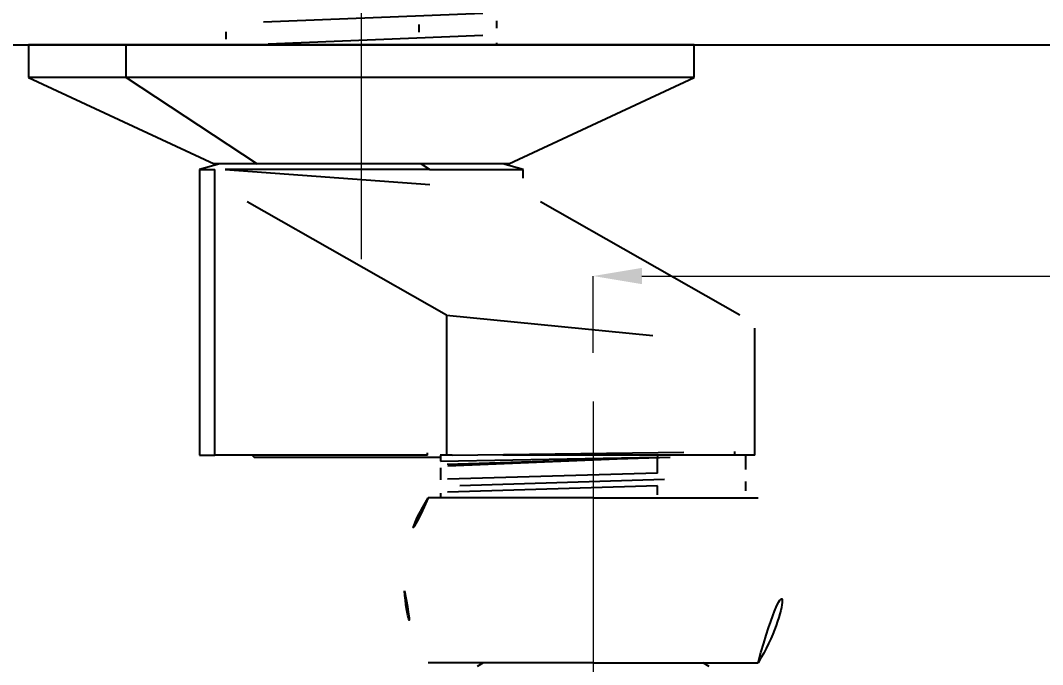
# Model space of a CAD drawing. Extents: x 0 to 16296672895, y -37409619871 to 0.
# Drawn here: x 16296672007.9 to 16296672091.6, y -37409617428.9 to -37409617376.1 of the extents above; entities that cross this region are included whole.
import ezdxf

# ---------------------------------------------------------------- set-up
doc = ezdxf.new("R2010")
doc.units = 0
doc.header["$LTSCALE"] = 10
doc.header["$MEASUREMENT"] = 0
doc.header["$PDMODE"] = 3
doc.header["$PDSIZE"] = -10
doc.linetypes.add('CENTER2', pattern=[28.575, 19.05, -3.175, 3.175, -3.175])
doc.layers.get('0').update_dxf_attribs({"linetype": 'CONTINUOUS'})
doc.layers.get('DEFPOINTS').update_dxf_attribs({"linetype": 'CONTINUOUS'})
doc.layers.add('1', color=7, linetype='CONTINUOUS')
doc.layers.add('Cneter', color=1, linetype='CENTER2', lineweight=13)
doc.styles.add('Daelim Dimension', font='NanumGothic_1.ttf')
doc.dimstyles.new('DEFAULT', dxfattribs={"dimscale": 2, "dimtxt": 2, "dimasz": 2, "dimexe": 0, "dimexo": 2, "dimgap": 1, "dimtad": 1, "dimdec": 1, "dimzin": 9, "dimdsep": 46, "dimtxsty": 'Daelim Dimension', "dimcen": 0.5, "dimclrd": 252, "dimclre": 252, "dimclrt": 3, "dimadec": 1, "dimazin": 0, "dimtfac": 1, "dimtdec": 1, "dimtix": 1, "dimtmove": 0, "dimatfit": 3, "dimfxl": 1, "dimtolj": 1, "dimtzin": 1, "dimlwd": 9, "dimlwe": 9, "dimarcsym": 0})

# ---------------------------------------------------------------- blocks, each defined once
blk = doc.blocks.new('*D52')
at = {"color": 5, "lineweight": 9, "ltscale": 0.5, "transparency": 16777216}
for p, q in [((16296672054.84313, -37409617403.342743), (16296672054.84313, -37409617397.059753)), ((16296672058.84313, -37409617397.059753), (16296672200.843121, -37409617397.059753)), ((16296672204.843121, -37409617403.342743), (16296672204.843121, -37409617397.059753))]:
    blk.add_line(p, q, dxfattribs=at)
at = {"color": 5, "ltscale": 0.5, "transparency": 16777216}
for points in [[(16296672058.84313, -37409617396.393082), (16296672058.84313, -37409617397.72641), (16296672054.84313, -37409617397.059753)], [(16296672200.843121, -37409617396.393082), (16296672200.843121, -37409617397.72641), (16296672204.843121, -37409617397.059753)]]:
    blk.add_solid(points, dxfattribs=at)
at = {"layer": 'DEFPOINTS', "color": 0, "ltscale": 0.5, "transparency": 16777216}
for p in [(16296672204.843121, -37409617397.059753), (16296672054.84313, -37409617407.342743), (16296672204.843121, -37409617407.342743)]:
    blk.add_point(p, dxfattribs=at)
at = {"color": 7, "ltscale": 0.5, "transparency": 16777216, "insert": (16296672129.843121, -37409617389.630562), "char_height": 10, "attachment_point": 5, "style": 'Daelim Dimension'}
blk.add_mtext('\\A1;150', dxfattribs=at)

msp = doc.modelspace()

# ---------------------------------------------------------------- linework, layer by layer
at = {"color": 7, "ltscale": 0.5}
msp.add_line((16296671899.508039, -37409617378.129143), (16296672594.771721, -37409617378.129143), dxfattribs=at)
at = {"layer": '1', "color": 7, "linetype": 'Continuous'}
for p, q in [((16296672046.96755, -37409617376.757233), (16296672046.96755, -37409617376.147629)), ((16296672024.767559, -37409617377.051392), (16296672024.767559, -37409617377.660362)), ((16296672040.55862, -37409617376.472794), (16296672040.55862, -37409617377.085487)), ((16296672008.61343, -37409617378.129143), (16296672008.61343, -37409617380.788353)), ((16296672016.59598, -37409617378.129143), (16296672008.61343, -37409617378.129143)), ((16296672063.121679, -37409617378.129143), (16296672016.59598, -37409617378.129143)), ((16296672016.59598, -37409617380.788353), (16296672016.59598, -37409617378.129143)), ((16296672046.96755, -37409617378.129143), (16296672046.96755, -37409617377.957542)), ((16296672063.121679, -37409617380.788353), (16296672063.121679, -37409617378.129143)), ((16296672008.61343, -37409617380.788353), (16296672023.80797, -37409617387.879143)), ((16296672016.59598, -37409617380.788353), (16296672008.61343, -37409617380.788353)), ((16296672063.121679, -37409617380.788353), (16296672016.59598, -37409617380.788353)), ((16296672016.59598, -37409617380.788353), (16296672027.340139, -37409617387.879143)), ((16296672047.927139, -37409617387.879143), (16296672063.121679, -37409617380.788353)), ((16296672024.288111, -37409617387.879143), (16296672022.617559, -37409617388.326767)), ((16296672027.340139, -37409617387.879143), (16296672023.80797, -37409617387.879143)), ((16296672047.927139, -37409617387.879143), (16296672027.340139, -37409617387.879143)), ((16296672040.76124, -37409617387.879143), (16296672041.467251, -37409617388.326767)), ((16296672049.117559, -37409617388.326767), (16296672047.447001, -37409617387.879143)), ((16296672022.617559, -37409617388.326767), (16296672022.617559, -37409617411.729141)), ((16296672022.617559, -37409617388.326767), (16296672023.85898, -37409617388.326767)), ((16296672023.85898, -37409617411.729141), (16296672023.85898, -37409617388.326767)), ((16296672041.467251, -37409617388.326767), (16296672024.720209, -37409617388.326767)), ((16296672041.467251, -37409617388.326767), (16296672049.117559, -37409617388.326767)), ((16296672049.117559, -37409617389.048859), (16296672049.117559, -37409617388.326767)), ((16296672042.834539, -37409617400.271492), (16296672026.504629, -37409617390.994881)), ((16296672066.85169, -37409617400.271492), (16296672050.52179, -37409617390.994881)), ((16296672042.834539, -37409617400.271492), (16296672042.834539, -37409617411.729141)), ((16296672068.093109, -37409617411.729141), (16296672068.093109, -37409617401.335114)), ((16296672022.617559, -37409617411.729141), (16296672023.85898, -37409617411.729141)), ((16296672041.291451, -37409617411.729141), (16296672023.85898, -37409617411.729141)), ((16296672026.917549, -37409617411.729134), (16296672027.117559, -37409617411.929138)), ((16296672038.87212, -37409617411.929138), (16296672027.117559, -37409617411.929138)), ((16296672040.23159, -37409617411.929138), (16296672038.87208, -37409617411.929138)), ((16296672042.343361, -37409617411.929138), (16296672040.23159, -37409617411.929138)), ((16296672041.29147, -37409617411.729141), (16296672041.29147, -37409617411.534103)), ((16296672042.834539, -37409617411.729141), (16296672042.311029, -37409617411.729141)), ((16296672042.343109, -37409617411.729141), (16296672042.343109, -37409617412.212357)), ((16296672043.29393, -37409617411.729141), (16296672042.834539, -37409617411.729141)), ((16296672060.125839, -37409617411.729141), (16296672060.125839, -37409617411.893669)), ((16296672060.125839, -37409617413.192268), (16296672060.125839, -37409617411.924606)), ((16296672066.40946, -37409617411.729141), (16296672065.92062, -37409617411.729141)), ((16296672066.40946, -37409617411.437622), (16296672066.40946, -37409617411.729141)), ((16296672068.093109, -37409617411.729141), (16296672066.40946, -37409617411.729141)), ((16296672067.343109, -37409617412.900757), (16296672067.343109, -37409617411.729141)), ((16296672042.343109, -37409617412.762367), (16296672042.343109, -37409617413.749969)), ((16296672067.343109, -37409617414.652397), (16296672067.343109, -37409617413.883774)), ((16296672060.125839, -37409617414.982536), (16296672060.125839, -37409617414.24601)), ((16296672054.843109, -37409617415.229141), (16296672041.343109, -37409617415.229141)), ((16296672042.343109, -37409617414.844627), (16296672042.343109, -37409617415.229134)), ((16296672054.843109, -37409617415.229141), (16296672068.343109, -37409617415.229141)), ((16296672054.843109, -37409617428.729141), (16296672041.343109, -37409617428.729141)), ((16296672045.843109, -37409617428.729141), (16296672045.343109, -37409617429.029137)), ((16296672054.843109, -37409617428.729141), (16296672068.343109, -37409617428.729141)), ((16296672064.343109, -37409617429.029137), (16296672063.843109, -37409617428.729141))]:
    msp.add_line(p, q, dxfattribs=at)
for points in [[(16296672024.771339, -37409617375.861702, 0), (16296672025.40551, -37409617376.192284, 0), (16296672025.90373, -37409617376.452042, 0)], [(16296672045.800449, -37409617375.563873, 0), (16296672045.703911, -37409617375.590874, 0), (16296672045.5653, -37409617375.612083, 0), (16296672045.186501, -37409617375.649963, 0), (16296672044.121679, -37409617375.717598, 0), (16296672042.79307, -37409617375.778, 0), (16296672041.15625, -37409617375.838387, 0), (16296672038.90756, -37409617375.910294, 0), (16296672036.47451, -37409617375.982193, 0), (16296672034.00708, -37409617376.054092, 0), (16296672031.652069, -37409617376.125992, 0), (16296672029.55331, -37409617376.197891, 0), (16296672027.852751, -37409617376.269791, 0), (16296672027.000099, -37409617376.317253, 0), (16296672026.382641, -37409617376.3647, 0), (16296672026.047251, -37409617376.406464, 0), (16296672025.964491, -37409617376.424843, 0), (16296672025.92819, -37409617376.43927, 0)], [(16296672046.96755, -37409617376.147301, 0), (16296672046.960609, -37409617376.156868, 0), (16296672046.93976, -37409617376.166588, 0), (16296672046.769199, -37409617376.201317, 0), (16296672046.52643, -37409617376.230293, 0), (16296672045.63236, -37409617376.294418, 0), (16296672044.296261, -37409617376.352524, 0), (16296672042.58819, -37409617376.41153, 0), (16296672040.558729, -37409617376.477547, 0)], [(16296672025.92798, -37409617376.4394, 0), (16296672025.271589, -37409617376.781593, 0), (16296672024.755871, -37409617377.050423, 0)], [(16296672040.558729, -37409617376.477547, 0), (16296672038.304581, -37409617376.539551, 0), (16296672035.93174, -37409617376.597267, 0), (16296672033.560631, -37409617376.661217, 0), (16296672031.301979, -37409617376.726288, 0), (16296672029.24461, -37409617376.785393, 0), (16296672027.499849, -37409617376.844727, 0), (16296672026.13707, -37409617376.91098, 0), (16296672025.30859, -37409617376.965973, 0), (16296672024.855551, -37409617377.016312, 0), (16296672024.789761, -37409617377.033218, 0), (16296672024.77314, -37409617377.041946, 0), (16296672024.767559, -37409617377.050941, 0)], [(16296672024.767559, -37409617377.66021, 0), (16296672024.773001, -37409617377.651802, 0), (16296672024.78931, -37409617377.643448, 0), (16296672024.85433, -37409617377.626694, 0), (16296672025.30958, -37409617377.572189, 0), (16296672026.13476, -37409617377.513977, 0), (16296672027.499941, -37409617377.452187, 0), (16296672029.248949, -37409617377.394814, 0), (16296672031.29668, -37409617377.330963, 0), (16296672033.564369, -37409617377.265793, 0), (16296672035.930479, -37409617377.207008, 0), (16296672038.29455, -37409617377.147331, 0), (16296672040.5585, -37409617377.080742, 0)], [(16296672040.5585, -37409617377.080742, 0), (16296672042.48456, -37409617377.022163, 0), (16296672044.14489, -37409617376.967857, 0), (16296672045.46117, -37409617376.908981, 0), (16296672046.120689, -37409617376.86747, 0), (16296672046.593941, -37409617376.827942, 0), (16296672046.855459, -37409617376.795143, 0), (16296672046.953739, -37409617376.7705, 0)], [(16296672045.797859, -37409617377.373207, 0), (16296672046.45365, -37409617377.031242, 0), (16296672046.968929, -37409617376.762581, 0)], [(16296672024.791149, -37409617377.678177, 0), (16296672025.274929, -37409617377.93071, 0), (16296672025.655041, -37409617378.129143, 0)], [(16296672025.032909, -37409617377.587784, 0), (16296672025.596849, -37409617377.890938, 0), (16296672026.040171, -37409617378.129143, 0)], [(16296672045.798149, -37409617377.373077, 0), (16296672045.612009, -37409617377.414711, 0), (16296672045.325689, -37409617377.447433, 0), (16296672044.52091, -37409617377.505836, 0), (16296672043.499821, -37409617377.557991, 0), (16296672042.22238, -37409617377.610153, 0), (16296672040.436159, -37409617377.672241, 0), (16296672038.443701, -37409617377.734329, 0), (16296672036.332331, -37409617377.796417, 0), (16296672034.04537, -37409617377.862953, 0), (16296672031.852711, -37409617377.929466, 0), (16296672029.877069, -37409617377.996002, 0), (16296672028.22439, -37409617378.062531, 0), (16296672026.969431, -37409617378.129051, 0)], [(16296672046.97809, -37409617377.955406, 0), (16296672046.334999, -37409617377.620102, 0), (16296672045.82972, -37409617377.356613, 0)], [(16296672046.95911, -37409617377.945518, 0), (16296672046.96591, -37409617377.952202, 0), (16296672046.96755, -37409617377.957481, 0)], [(16296672024.15111, -37409617388.331596, 0), (16296672023.98753, -37409617388.327713, 0), (16296672023.85898, -37409617388.326767, 0)], [(16296672026.504629, -37409617390.994873, 0), (16296672025.805901, -37409617390.459709, 0), (16296672025.1404, -37409617389.726784, 0), (16296672024.1511, -37409617388.331596, 0)], [(16296672024.15111, -37409617388.331596, 0), (16296672024.464331, -37409617388.327621, 0), (16296672024.720249, -37409617388.326759, 0)], [(16296672024.720209, -37409617388.326767, 0), (16296672026.34618, -37409617388.854332, 0), (16296672028.36743, -37409617389.218918, 0), (16296672030.702801, -37409617389.436546, 0), (16296672033.25462, -37409617389.541679, 0), (16296672037.440189, -37409617389.578133, 0), (16296672041.467251, -37409617389.572983, 0)], [(16296672049.117519, -37409617389.063599, 0), (16296672048.987009, -37409617389.278351, 0), (16296672048.59568, -37409617389.423973, 0), (16296672047.8545, -37409617389.520103, 0), (16296672046.80954, -37409617389.564751, 0), (16296672045.486019, -37409617389.577858, 0), (16296672043.614019, -37409617389.575897, 0), (16296672041.467239, -37409617389.572983, 0)], [(16296672041.467239, -37409617389.572937, 0), (16296672041.467541, -37409617389.626343, 0), (16296672041.468439, -37409617389.679703, 0), (16296672041.46995, -37409617389.732986, 0), (16296672041.472059, -37409617389.786163, 0), (16296672041.47476, -37409617389.839172, 0), (16296672041.478069, -37409617389.892014, 0), (16296672041.48196, -37409617389.944611, 0), (16296672041.48645, -37409617389.996941, 0), (16296672041.491529, -37409617390.048981, 0), (16296672041.4972, -37409617390.100677, 0), (16296672041.503441, -37409617390.151993, 0), (16296672041.510269, -37409617390.202904, 0), (16296672041.51766, -37409617390.253357, 0), (16296672041.52562, -37409617390.303329, 0), (16296672041.53414, -37409617390.352783, 0), (16296672041.543221, -37409617390.40168, 0), (16296672041.552851, -37409617390.449982, 0), (16296672041.563009, -37409617390.497658, 0), (16296672041.573721, -37409617390.544678, 0), (16296672041.58494, -37409617390.591011, 0), (16296672041.596689, -37409617390.636612, 0), (16296672041.60895, -37409617390.68145, 0), (16296672041.62171, -37409617390.725502, 0), (16296672041.63496, -37409617390.76873, 0), (16296672041.648689, -37409617390.811111, 0), (16296672041.662901, -37409617390.852608, 0), (16296672041.67757, -37409617390.893188, 0), (16296672041.692699, -37409617390.932831, 0), (16296672041.70826, -37409617390.971497, 0), (16296672041.72426, -37409617391.009178, 0), (16296672041.740681, -37409617391.045822, 0), (16296672041.7575, -37409617391.081429, 0), (16296672041.774719, -37409617391.115952, 0), (16296672041.79232, -37409617391.149384, 0), (16296672041.810301, -37409617391.181671, 0), (16296672041.82863, -37409617391.21283, 0), (16296672041.847309, -37409617391.242813, 0), (16296672041.86632, -37409617391.271606, 0), (16296672041.885639, -37409617391.299187, 0), (16296672041.90527, -37409617391.325539, 0), (16296672041.92519, -37409617391.350639, 0), (16296672041.945391, -37409617391.374474, 0), (16296672041.965851, -37409617391.397018, 0), (16296672041.986561, -37409617391.418266, 0), (16296672042.0075, -37409617391.438202, 0), (16296672042.02865, -37409617391.456802, 0), (16296672042.050011, -37409617391.474068, 0), (16296672042.07156, -37409617391.489967, 0), (16296672042.093281, -37409617391.504509, 0), (16296672042.11515, -37409617391.51767, 0)], [(16296672050.52179, -37409617390.994873, 0), (16296672049.68878, -37409617390.327873, 0), (16296672049.06806, -37409617389.614037, 0)], [(16296672049.070049, -37409617389.600273, 0), (16296672049.105499, -37409617389.340111, 0), (16296672049.117519, -37409617389.043167, 0)], [(16296672026.504629, -37409617390.994873, 0), (16296672029.069139, -37409617391.280251, 0), (16296672031.938259, -37409617391.436203, 0), (16296672034.991671, -37409617391.501633, 0), (16296672038.637211, -37409617391.518417, 0), (16296672042.115191, -37409617391.517693, 0)], [(16296672050.52178, -37409617390.994888, 0), (16296672050.36812, -37409617391.201988, 0), (16296672049.93553, -37409617391.345833, 0), (16296672049.12446, -37409617391.444962, 0), (16296672047.98156, -37409617391.495453, 0), (16296672046.53204, -37409617391.514847, 0), (16296672044.477039, -37409617391.518494, 0), (16296672042.115191, -37409617391.517677, 0)], [(16296672042.834539, -37409617400.271492, 0), (16296672044.041821, -37409617400.795197, 0), (16296672045.622499, -37409617401.210327, 0), (16296672047.5172, -37409617401.512337, 0), (16296672049.68075, -37409617401.714256, 0), (16296672053.4063, -37409617401.874001, 0), (16296672057.253519, -37409617401.922188, 0), (16296672059.7286, -37409617401.928841, 0), (16296672062.02125, -37409617401.927422, 0), (16296672064.034611, -37409617401.915657, 0), (16296672065.385019, -37409617401.890488, 0), (16296672066.481541, -37409617401.840271, 0), (16296672067.31081, -37409617401.751663, 0), (16296672067.94673, -37409617401.559631, 0), (16296672068.093109, -37409617401.343063, 0), (16296672067.994961, -37409617401.108147, 0), (16296672067.78019, -37409617400.888763, 0), (16296672067.3902, -37409617400.599693, 0), (16296672066.85169, -37409617400.271492, 0)], [(16296672038.87212, -37409617411.929138, 0), (16296672038.91954, -37409617411.817337, 0), (16296672038.956949, -37409617411.729134, 0)], [(16296672040.31642, -37409617411.729141, 0), (16296672040.26882, -37409617411.841347, 0), (16296672040.23159, -37409617411.929138, 0)], [(16296672041.29147, -37409617411.667763, 0), (16296672041.430611, -37409617411.740227, 0)], [(16296672041.291531, -37409617411.532631, 0), (16296672041.861549, -37409617411.668732, 0), (16296672042.311041, -37409617411.728348, 0)], [(16296672042.31246, -37409617411.729141, 0), (16296672041.467449, -37409617411.729141, 0), (16296672041.412979, -37409617411.729141, 0), (16296672041.40954, -37409617411.729141, 0), (16296672041.40933, -37409617411.729141, 0), (16296672041.409321, -37409617411.729141, 0), (16296672041.409321, -37409617411.729141, 0)], [(16296672042.343109, -37409617412.21254, 0), (16296672042.34466, -37409617412.209503, 0), (16296672042.349251, -37409617412.206444, 0), (16296672042.36755, -37409617412.200363, 0), (16296672042.44068, -37409617412.188293, 0), (16296672042.953051, -37409617412.153976, 0), (16296672043.880541, -37409617412.121437, 0), (16296672045.4165, -37409617412.082489, 0), (16296672047.386921, -37409617412.047638, 0), (16296672049.692141, -37409617412.013283, 0), (16296672052.24581, -37409617411.979477, 0), (16296672054.913059, -37409617411.949982, 0), (16296672057.573669, -37409617411.919434, 0), (16296672060.125839, -37409617411.892639, 0)], [(16296672060.12586, -37409617411.925102, 0), (16296672057.578659, -37409617412.021767, 0), (16296672054.91258, -37409617412.116982, 0), (16296672052.24114, -37409617412.209412, 0), (16296672049.700821, -37409617412.300667, 0), (16296672047.38563, -37409617412.389709, 0), (16296672045.416901, -37409617412.477943, 0), (16296672043.885981, -37409617412.56398, 0), (16296672042.95236, -37409617412.640503, 0), (16296672042.44227, -37409617412.714233, 0), (16296672042.36791, -37409617412.738258, 0), (16296672042.3493, -37409617412.750221, 0), (16296672042.343109, -37409617412.762138, 0)], [(16296672042.383869, -37409617412.236633, 0), (16296672042.857059, -37409617412.48307, 0)], [(16296672042.881321, -37409617412.470421, 0), (16296672042.939711, -37409617412.451988, 0), (16296672043.01923, -37409617412.437576, 0), (16296672043.23386, -37409617412.411858, 0), (16296672043.849661, -37409617412.365517, 0), (16296672044.634781, -37409617412.324257, 0), (16296672045.632219, -37409617412.28289, 0), (16296672047.855829, -37409617412.210747, 0), (16296672050.53853, -37409617412.137917, 0), (16296672054.084431, -37409617412.052643, 0), (16296672057.72031, -37409617411.96669, 0), (16296672061.13718, -37409617411.882797, 0)], [(16296672043.29393, -37409617411.729012, 0), (16296672045.141899, -37409617411.686317, 0), (16296672047.540051, -37409617411.648659, 0), (16296672050.345051, -37409617411.609932, 0), (16296672053.393829, -37409617411.575073, 0), (16296672056.53441, -37409617411.542038, 0), (16296672059.5282, -37409617411.51075, 0), (16296672062.25828, -37409617411.484779, 0), (16296672064.594931, -37409617411.458092, 0), (16296672066.40946, -37409617411.437202, 0)], [(16296672065.919941, -37409617411.729141, 0), (16296672064.124941, -37409617411.729141, 0), (16296672061.77454, -37409617411.729141, 0), (16296672059.00691, -37409617411.729141, 0), (16296672056.085211, -37409617411.729141, 0), (16296672053.073099, -37409617411.729141, 0), (16296672050.13945, -37409617411.729141, 0), (16296672047.450439, -37409617411.729141, 0), (16296672045.130449, -37409617411.729141, 0), (16296672043.29414, -37409617411.729141, 0)], [(16296672060.125839, -37409617411.892639, 0), (16296672060.69825, -37409617411.886993, 0), (16296672061.137369, -37409617411.882607, 0)], [(16296672061.137369, -37409617411.883011, 0), (16296672060.576891, -37409617411.906647, 0), (16296672060.12586, -37409617411.925102, 0)], [(16296672065.920469, -37409617411.728821, 0), (16296672066.19422, -37409617411.565567, 0), (16296672066.409309, -37409617411.437286, 0)], [(16296672042.890301, -37409617412.465736, 0), (16296672042.37323, -37409617412.73539, 0)], [(16296672060.125811, -37409617413.190804, 0), (16296672062.39633, -37409617413.13533, 0), (16296672064.33263, -37409617413.080811, 0), (16296672065.833111, -37409617413.024933, 0), (16296672066.843439, -37409617412.972473, 0), (16296672067.311911, -37409617412.918617, 0), (16296672067.335369, -37409617412.909531, 0), (16296672067.3412, -37409617412.905022, 0), (16296672067.343121, -37409617412.900543, 0)], [(16296672066.378719, -37409617413.408089, 0), (16296672067.299629, -37409617412.928207, 0)], [(16296672042.343109, -37409617413.750519, 0), (16296672042.345341, -37409617413.745216, 0), (16296672042.35207, -37409617413.739822, 0), (16296672042.37915, -37409617413.728737, 0), (16296672042.924351, -37409617413.658997, 0)], [(16296672042.41427, -37409617413.775452, 0), (16296672043.0091, -37409617414.086723, 0), (16296672043.47637, -37409617414.331284, 0)], [(16296672042.92437, -37409617413.661324, 0), (16296672043.852949, -37409617413.60656, 0), (16296672045.182671, -37409617413.55365, 0), (16296672046.854679, -37409617413.498657, 0), (16296672048.826241, -37409617413.445358, 0), (16296672051.003099, -37409617413.394249, 0), (16296672055.619511, -37409617413.290909, 0), (16296672060.125811, -37409617413.190804, 0)], [(16296672043.9268, -37409617414.206589, 0), (16296672043.366199, -37409617413.900368, 0), (16296672042.925739, -37409617413.65976, 0)], [(16296672043.927521, -37409617414.209099, 0), (16296672044.97036, -37409617414.144447, 0), (16296672046.504669, -37409617414.079727, 0), (16296672048.45999, -37409617414.015129, 0), (16296672050.72283, -37409617413.950813, 0), (16296672053.20109, -37409617413.886192, 0), (16296672055.76343, -37409617413.821732, 0), (16296672058.271151, -37409617413.757462, 0), (16296672060.679331, -37409617413.691338, 0), (16296672062.787821, -37409617413.625252, 0), (16296672064.473, -37409617413.559479, 0), (16296672065.32353, -37409617413.515907, 0), (16296672065.93486, -37409617413.472641, 0), (16296672066.267691, -37409617413.434227, 0), (16296672066.385929, -37409617413.404327, 0)], [(16296672067.343121, -37409617413.884018, 0), (16296672067.335329, -37409617413.895393, 0), (16296672067.311991, -37409617413.906662, 0), (16296672067.1201, -37409617413.944572, 0), (16296672066.84539, -37409617413.975517, 0), (16296672065.840879, -37409617414.045418, 0), (16296672064.33584, -37409617414.11203, 0), (16296672062.410891, -37409617414.180107, 0), (16296672060.12587, -37409617414.247398, 0)], [(16296672067.31284, -37409617413.860138, 0), (16296672066.41231, -37409617413.390587, 0)], [(16296672043.421579, -37409617414.316841, 0), (16296672042.90028, -37409617414.589607, 0), (16296672042.49074, -37409617414.80394, 0)], [(16296672060.12587, -37409617414.247398, 0), (16296672056.31221, -37409617414.345467, 0), (16296672052.36809, -37409617414.44191, 0), (16296672048.67132, -37409617414.53804, 0), (16296672046.76296, -37409617414.593071, 0), (16296672045.12752, -37409617414.647011, 0), (16296672043.83894, -37409617414.702789, 0), (16296672042.924379, -37409617414.756866, 0)], [(16296672042.92573, -37409617414.75843, 0), (16296672043.48632, -37409617414.452209, 0), (16296672043.92679, -37409617414.211601, 0)], [(16296672043.42148, -37409617414.316803, 0), (16296672043.400391, -37409617414.306702, 0), (16296672043.393591, -37409617414.296608, 0), (16296672043.39706, -37409617414.289871, 0), (16296672043.425541, -37409617414.275688, 0), (16296672043.46792, -37409617414.264526, 0), (16296672043.58654, -37409617414.244629, 0), (16296672043.931391, -37409617414.209084, 0)], [(16296672060.12579, -37409617414.979782, 0), (16296672062.40406, -37409617414.921059, 0), (16296672064.33584, -37409617414.856407, 0), (16296672065.83938, -37409617414.794983, 0), (16296672066.84376, -37409617414.73732, 0), (16296672067.175329, -37409617414.702133, 0), (16296672067.31196, -37409617414.673508, 0), (16296672067.3353, -37409617414.662743, 0), (16296672067.343121, -37409617414.652092, 0)], [(16296672066.27319, -37409617415.216972, 0), (16296672066.870621, -37409617414.905441, 0), (16296672067.340059, -37409617414.660683, 0)], [(16296672042.9244, -37409617414.759163, 0), (16296672042.37993, -37409617414.821899, 0), (16296672042.35231, -37409617414.832893, 0), (16296672042.345421, -37409617414.838509, 0), (16296672042.343109, -37409617414.844193, 0)], [(16296672049.58815, -37409617415.229057, 0), (16296672053.115351, -37409617415.147453, 0), (16296672055.504129, -37409617415.091789, 0), (16296672057.86153, -37409617415.033867, 0), (16296672060.12579, -37409617414.979782, 0)], [(16296672066.23959, -37409617415.229179, 0), (16296672066.260731, -37409617415.222412, 0), (16296672066.272949, -37409617415.217087, 0)], [(16296672039.69581, -37409617424.363426, 0), (16296672039.42515, -37409617422.394699, 0), (16296672039.54117, -37409617420.368011, 0), (16296672040.020491, -37409617418.565666, 0), (16296672040.56913, -37409617417.489952, 0), (16296672041.229099, -37409617416.708153, 0), (16296672041.959351, -37409617416.236809, 0), (16296672042.72407, -37409617416.080704, 0), (16296672043.485371, -37409617416.23983, 0), (16296672044.213671, -37409617416.71286, 0), (16296672044.87306, -37409617417.497093, 0), (16296672045.417021, -37409617418.565651, 0), (16296672045.895809, -37409617420.364571, 0), (16296672046.01248, -37409617422.391853, 0), (16296672045.741711, -37409617424.363426, 0)], [(16296672054.843109, -37409617427.877586, 0), (16296672053.22097, -37409617427.699142, 0), (16296672051.6761, -37409617427.16272, 0), (16296672050.30563, -37409617426.277367, 0), (16296672049.21274, -37409617425.074928, 0), (16296672048.493891, -37409617423.609077, 0), (16296672048.23971, -37409617421.995003, 0), (16296672048.484619, -37409617420.378578, 0), (16296672049.19729, -37409617418.906021, 0), (16296672050.293489, -37409617417.691147, 0), (16296672051.664881, -37409617416.80101, 0), (16296672053.209539, -37409617416.261703, 0), (16296672054.843109, -37409617416.080688, 0)], [(16296672054.843109, -37409617416.080688, 0), (16296672056.46526, -37409617416.259132, 0), (16296672058.01013, -37409617416.795563, 0), (16296672059.3806, -37409617417.680908, 0), (16296672060.47349, -37409617418.883347, 0), (16296672061.192341, -37409617420.349213, 0), (16296672061.44652, -37409617421.963287, 0), (16296672061.201611, -37409617423.579697, 0), (16296672060.488939, -37409617425.052254, 0), (16296672059.39274, -37409617426.26712, 0), (16296672058.021351, -37409617427.157257, 0), (16296672056.47669, -37409617427.696579, 0), (16296672054.843109, -37409617427.877586, 0)], [(16296672063.944521, -37409617424.363426, 0), (16296672063.673861, -37409617422.394699, 0), (16296672063.789881, -37409617420.368011, 0), (16296672064.269199, -37409617418.565666, 0), (16296672064.817841, -37409617417.489952, 0), (16296672065.47781, -37409617416.708153, 0), (16296672066.208059, -37409617416.236809, 0), (16296672066.97278, -37409617416.080704, 0), (16296672067.734091, -37409617416.23983, 0), (16296672068.462379, -37409617416.71286, 0), (16296672069.121771, -37409617417.497093, 0), (16296672069.66573, -37409617418.565651, 0), (16296672070.14452, -37409617420.364571, 0), (16296672070.26119, -37409617422.391853, 0), (16296672069.990419, -37409617424.363426, 0)], [(16296672045.741711, -37409617424.363426, 0), (16296672045.21352, -37409617425.856743, 0), (16296672044.4846, -37409617426.972351, 0), (16296672043.630211, -37409617427.651253, 0), (16296672042.71764, -37409617427.877586, 0), (16296672041.80715, -37409617427.651169, 0), (16296672040.95706, -37409617426.97699, 0), (16296672040.22794, -37409617425.864838, 0), (16296672039.69581, -37409617424.363426, 0)], [(16296672069.990419, -37409617424.363426, 0), (16296672069.462231, -37409617425.856743, 0), (16296672068.733311, -37409617426.972351, 0), (16296672067.87892, -37409617427.651253, 0), (16296672066.966351, -37409617427.877586, 0), (16296672066.055861, -37409617427.651169, 0), (16296672065.20577, -37409617426.97699, 0), (16296672064.47665, -37409617425.864838, 0), (16296672063.944521, -37409617424.363426, 0)]]:
    msp.add_polyline3d(points, dxfattribs=at)
for centre, start, end in [((16296672051.86393, -37409617421.979141), 147.31632478, 179.69356922), ((16296672057.8223, -37409617421.979141), 327.31632478, 32.68367522), ((16296672051.86393, -37409617421.979141), 183.96094584, 212.68367522)]:
    msp.add_arc(centre, 12.5, start, end, dxfattribs=at)
at = {"layer": 'Cneter', "lineweight": 5, "ltscale": 0.5}
for p, q in [((16296672035.86755, -37409617395.690842), (16296672035.86755, -37409617350.19516)), ((16296672054.84313, -37409617407.342743), (16296672054.84313, -37409617439.269218))]:
    msp.add_line(p, q, dxfattribs=at)

# ---------------------------------------------------------------- dimensions: what is measured, and where the dimension line sits
at = {"color": 5, "ltscale": 0.5}
dim = msp.add_linear_dim(base=(16296672204.843121, -37409617397.059753), p1=(16296672054.84313, -37409617407.342743), p2=(16296672204.843121, -37409617407.342743), dimstyle='DEFAULT', override={"dimtxt": 5, "dimclrd": 5, "dimclre": 5, "dimclrt": 7}, dxfattribs=at)
dim.commit()
dim.dimension.update_dxf_attribs({"geometry": '*D52', "text_midpoint": (16296672129.843121, -37409617389.630562)})

doc.saveas('drawing.dxf')
